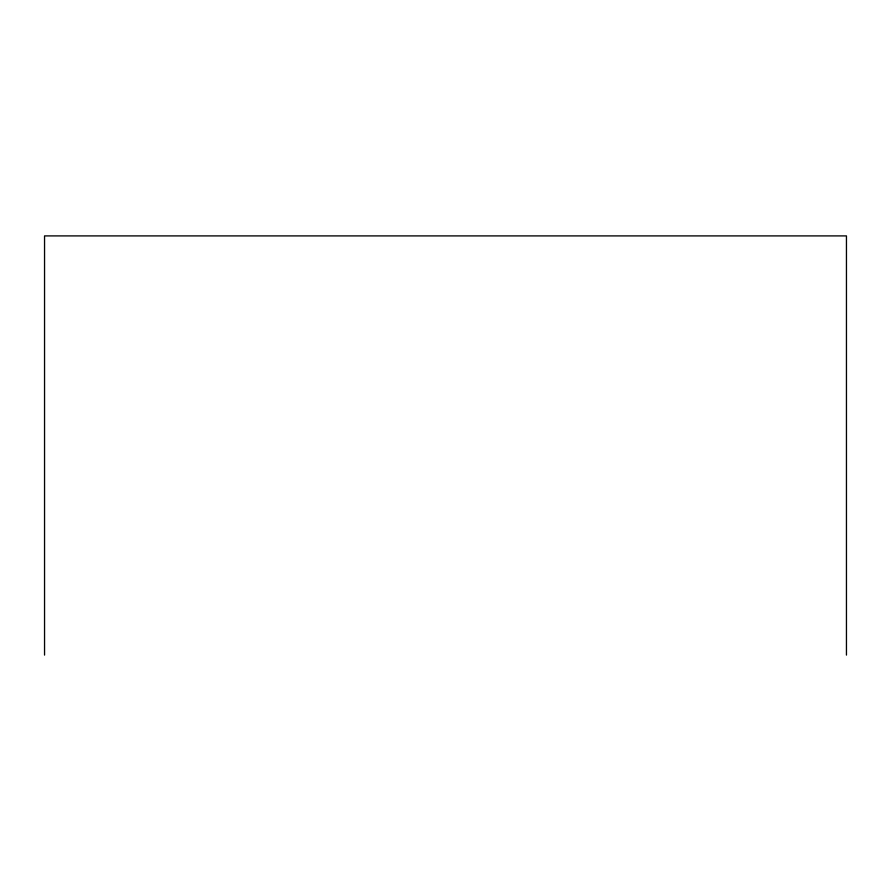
<?xml version="1.0" encoding="UTF-8"?>
<svg xmlns="http://www.w3.org/2000/svg" width="891" height="891" viewBox="0 0 891 891"><rect width="100%" height="100%" fill="white"/><g stroke="black" fill="none" stroke-linecap="round" stroke-linejoin="round"><path stroke-width="1.34" d="M846.45 655.097L846.45 235.903L44.55 235.903L44.55 655.097"/></g></svg>
